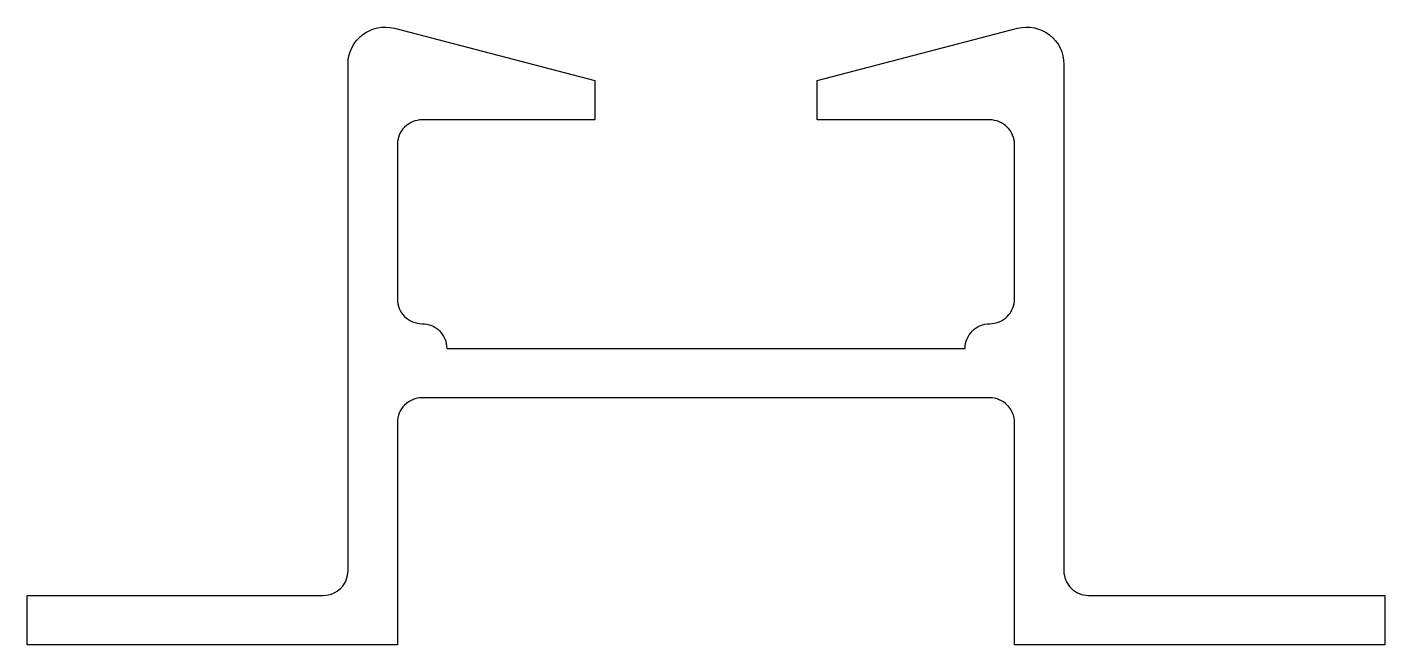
# Model space of a CAD drawing. Extents: x 408 to 518, y 211 to 261.
import ezdxf

# ---------------------------------------------------------------- set-up
doc = ezdxf.new("R2010")
doc.units = 0
doc.layers.add('ANA', color=220, linetype='CONTINUOUS')

msp = doc.modelspace()

# ---------------------------------------------------------------- linework, layer by layer
at = {"layer": 'ANA', "color": 0}
msp.add_lwpolyline([(440.27, 253.41, 0.414214), (438.27, 251.41), (438.27, 238.91, 0.414214), (440.27, 236.91, -0.414214), (442.27, 234.91), (484.27, 234.91, -0.414214), (486.27, 236.91, 0.414214), (488.27, 238.91), (488.27, 251.41, 0.414214), (486.27, 253.41), (472.27, 253.41), (472.27, 256.61), (488.52, 260.82, -0.490476), (492.27, 257.91), (492.27, 216.91, 0.414214), (494.27, 214.91), (518.27, 214.91), (518.27, 210.91), (488.27, 210.91), (488.27, 228.91, 0.414214), (486.27, 230.91), (440.27, 230.91, 0.414214), (438.27, 228.91), (438.27, 210.91), (408.27, 210.91), (408.27, 214.91), (432.27, 214.91, 0.414214), (434.27, 216.91), (434.27, 257.91, -0.490476), (438.03, 260.82), (454.27, 256.61), (454.27, 253.41)], format="xyb", close=True, dxfattribs=at)

doc.saveas('drawing.dxf')
